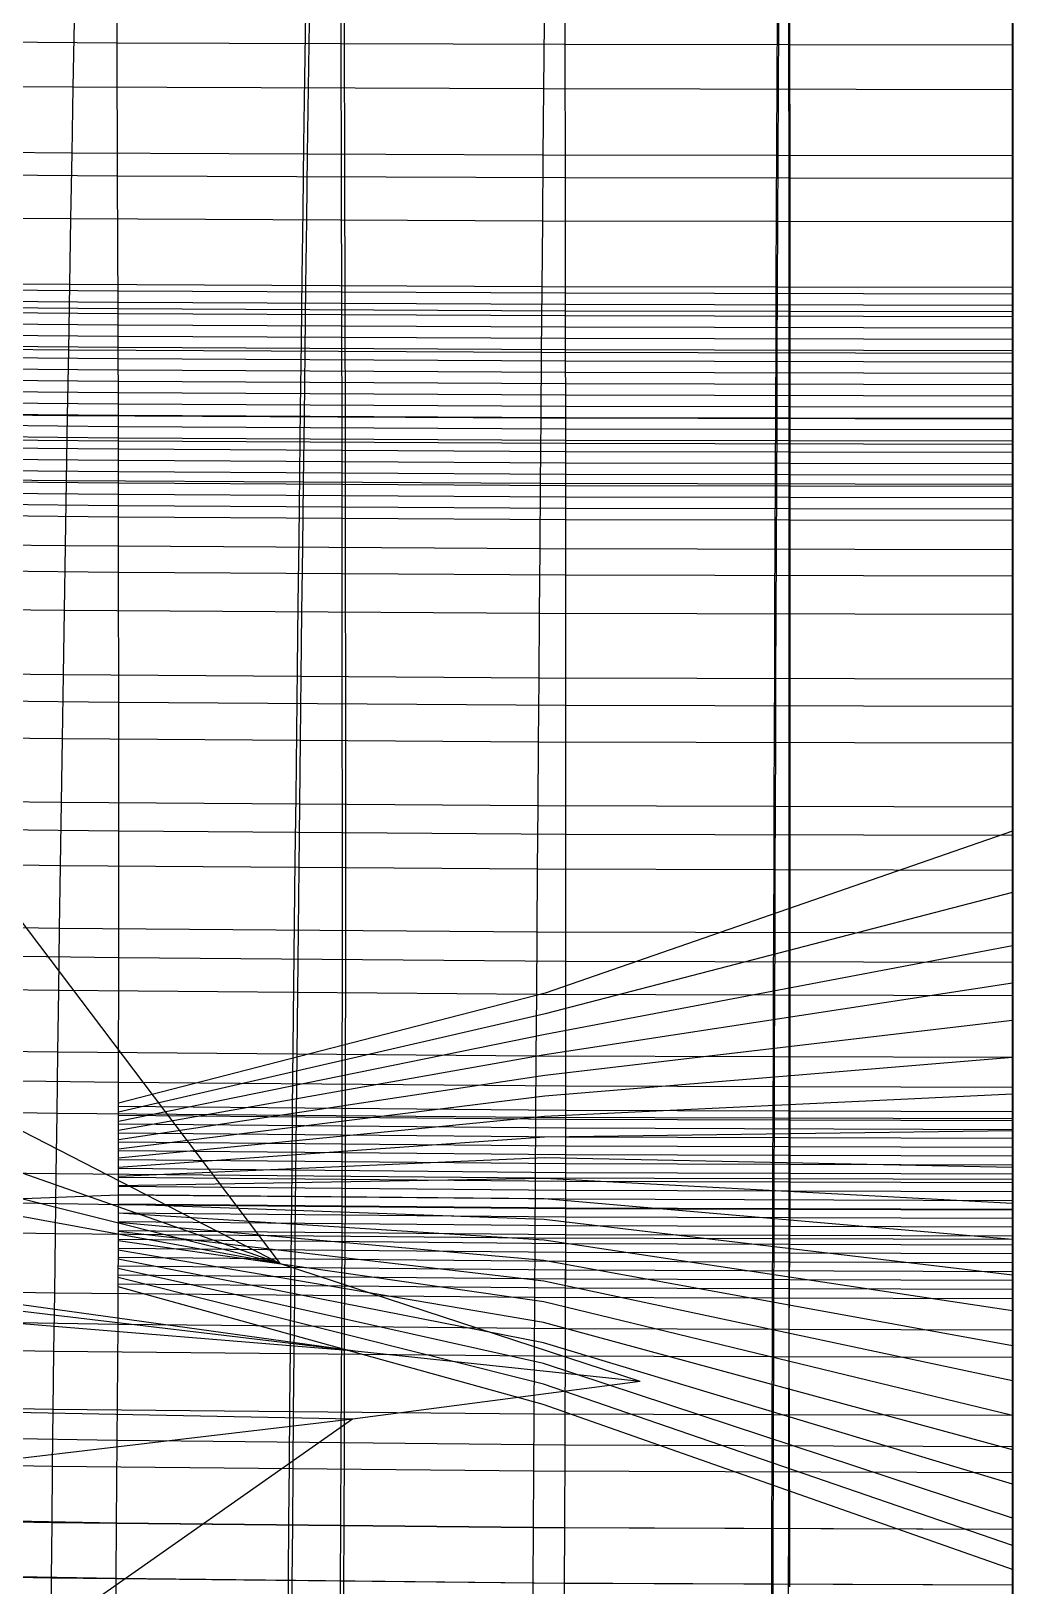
# Model space of a CAD drawing. Extents: x -530 to 530, y -2 to 255.
# Drawn here: x -55.3 to 0, y 72.7 to 160.3 of the extents above; entities that cross this region are included whole.
import ezdxf

# ---------------------------------------------------------------- set-up
doc = ezdxf.new("R2010")
doc.units = 0
doc.header["$MEASUREMENT"] = 0
doc.layers.add('default', color=7, linetype='Continuous')

msp = doc.modelspace()

# ---------------------------------------------------------------- linework, layer by layer
at = {"layer": 'default', "color": 4, "linetype": 'Continuous'}
for p, q in [((-37.654, 160.055, 19.755), (-37.676, 167.573, 18.78)), ((-12.56, 159.995, 19.847), (-12.567, 167.523, 18.871)), ((0, 159.541, 16.427), (0, 167.052, 15.452)), ((0, 159.541, 16.427), (0, 167.052, 15.452)), ((-39.863, 161.393, -18.893), (-39.912, 157.669, -19.456)), ((-13.282, 161.327, -18.888), (-13.298, 157.598, -19.453)), ((0, 160.757, -15.253), (0, 157.034, -15.814)), ((0, 160.757, -15.253), (0, 157.034, -15.814)), ((-37.635, 152.529, 20.686), (-37.654, 160.055, 19.755)), ((-12.554, 152.458, 20.78), (-12.56, 159.995, 19.847)), ((0, 152.023, 17.359), (0, 159.541, 16.427)), ((0, 152.023, 17.359), (0, 159.541, 16.427)), ((-39.912, 157.669, -19.456), (-39.961, 153.944, -20.008)), ((-13.298, 157.598, -19.453), (-13.314, 153.867, -20.007)), ((0, 157.034, -15.814), (0, 153.312, -16.366)), ((0, 157.034, -15.814), (0, 153.312, -16.366)), ((-39.961, 153.944, -20.008), (-40.009, 150.223, -20.551)), ((-13.314, 153.867, -20.007), (-13.33, 150.14, -20.551)), ((0, 153.312, -16.366), (0, 149.592, -16.907)), ((0, 153.312, -16.366), (0, 149.592, -16.907)), ((-37.62, 145.014, 21.569), (-37.635, 152.529, 20.686)), ((-12.55, 144.932, 21.665), (-12.554, 152.458, 20.78)), ((0, 144.517, 18.243), (0, 152.023, 17.359)), ((0, 144.517, 18.243), (0, 152.023, 17.359)), ((-40.009, 150.223, -20.551), (-40.057, 146.507, -21.083)), ((-13.33, 150.14, -20.551), (-13.346, 146.42, -21.085)), ((0, 149.592, -16.907), (0, 145.88, -17.438)), ((0, 149.592, -16.907), (0, 145.88, -17.438)), ((-40.057, 146.507, -21.083), (-40.103, 142.797, -21.602)), ((-13.346, 146.42, -21.085), (-13.361, 142.704, -21.606)), ((-50.422, 145.682, 17.937), (-75.513, 145.882, 20.27)), ((-0.01, 145.52, 18.124), (-25.203, 145.564, 18.083)), ((0, 145.88, -17.438), (0, 142.173, -17.956)), ((0, 145.88, -17.438), (0, 142.173, -17.956)), ((-50.42, 145.045, 18.006), (-75.511, 145.248, 20.339)), ((-50.419, 144.409, 18.075), (-75.509, 144.614, 20.408)), ((-37.607, 137.529, 22.393), (-37.62, 145.014, 21.569)), ((-0.01, 144.882, 18.194), (-25.202, 144.926, 18.152)), ((-12.545, 137.436, 22.492), (-12.55, 144.932, 21.665)), ((-50.417, 143.773, 18.144), (-75.506, 143.98, 20.476)), ((-0.01, 144.244, 18.263), (-25.201, 144.288, 18.221)), ((0, 137.044, 19.067), (0, 144.517, 18.243)), ((0, 137.044, 19.067), (0, 144.517, 18.243)), ((-50.416, 143.136, 18.213), (-75.504, 143.345, 20.545)), ((-40.103, 142.797, -21.602), (-40.149, 139.095, -22.112)), ((-0.01, 143.606, 18.332), (-25.2, 143.65, 18.29)), ((-0.01, 142.967, 18.401), (-25.2, 143.012, 18.359)), ((-50.415, 142.5, 18.282), (-75.502, 142.711, 20.613)), ((-50.413, 141.863, 18.351), (-75.5, 142.077, 20.682)), ((-0.01, 142.329, 18.47), (-25.199, 142.375, 18.428)), ((-13.361, 142.704, -21.606), (-13.376, 138.997, -22.117)), ((0, 142.173, -17.956), (0, 138.474, -18.464)), ((0, 142.173, -17.956), (0, 138.474, -18.464)), ((-50.412, 141.227, 18.42), (-75.498, 141.443, 20.75)), ((-0.01, 141.691, 18.54), (-25.198, 141.737, 18.497)), ((-0.01, 141.053, 18.609), (-25.198, 141.099, 18.566)), ((-50.41, 140.59, 18.489), (-75.496, 140.809, 20.819)), ((-50.409, 139.954, 18.557), (-75.494, 140.174, 20.887)), ((-0.01, 140.414, 18.678), (-25.197, 140.461, 18.636)), ((-50.407, 139.317, 18.626), (-75.492, 139.54, 20.956)), ((-0.01, 139.776, 18.747), (-25.196, 139.823, 18.705)), ((-50.406, 138.681, 18.695), (-75.489, 138.906, 21.024)), ((-40.149, 139.095, -22.112), (-40.195, 135.407, -22.608)), ((-0.01, 139.138, 18.816), (-25.195, 139.186, 18.774)), ((-0.01, 138.5, 18.886), (-25.195, 138.548, 18.843)), ((-13.376, 138.997, -22.117), (-13.391, 135.304, -22.615)), ((0, 138.474, -18.464), (0, 134.79, -18.96)), ((0, 138.474, -18.464), (0, 134.79, -18.96)), ((-50.405, 138.045, 18.764), (-75.487, 138.272, 21.093)), ((-50.403, 137.408, 18.833), (-75.485, 137.637, 21.161)), ((-37.597, 130.096, 23.157), (-37.607, 137.529, 22.393)), ((-0.01, 137.861, 18.955), (-25.194, 137.91, 18.912)), ((-50.402, 136.772, 18.902), (-75.483, 137.003, 21.23)), ((-0.01, 137.223, 19.024), (-25.193, 137.272, 18.981)), ((-12.543, 129.993, 23.257), (-12.545, 137.436, 22.492)), ((0, 129.625, 19.831), (0, 137.044, 19.067)), ((0, 129.625, 19.831), (0, 137.044, 19.067)), ((-50.4, 136.135, 18.971), (-75.481, 136.369, 21.299)), ((-0.01, 136.585, 19.093), (-25.193, 136.634, 19.05)), ((-0.01, 135.947, 19.162), (-25.192, 135.996, 19.12)), ((-50.399, 135.499, 19.04), (-75.479, 135.735, 21.367)), ((-50.397, 134.862, 19.109), (-75.477, 135.1, 21.436)), ((-40.195, 135.407, -22.608), (-40.239, 131.732, -23.092)), ((-0.01, 135.308, 19.232), (-25.191, 135.359, 19.189)), ((-13.391, 135.304, -22.615), (-13.406, 131.623, -23.101)), ((-50.396, 134.226, 19.178), (-75.475, 134.466, 21.504)), ((-0.01, 134.67, 19.301), (-25.19, 134.721, 19.258)), ((-0.01, 134.032, 19.37), (-25.19, 134.083, 19.327)), ((0, 134.79, -18.96), (0, 131.119, -19.442)), ((0, 134.79, -18.96), (0, 131.119, -19.442)), ((-50.395, 133.589, 19.247), (-75.473, 133.832, 21.573)), ((-50.393, 132.953, 19.315), (-75.47, 133.198, 21.641)), ((-0.01, 133.394, 19.439), (-25.189, 133.445, 19.396)), ((-0.01, 132.755, 19.508), (-25.188, 132.807, 19.465)), ((-40.239, 131.732, -23.092), (-40.283, 128.072, -23.563)), ((-13.406, 131.623, -23.101), (-13.42, 127.957, -23.573)), ((0, 131.119, -19.442), (0, 127.463, -19.912)), ((0, 131.119, -19.442), (0, 127.463, -19.912)), ((-37.592, 122.73, 23.855), (-37.597, 130.096, 23.157)), ((-12.542, 122.617, 23.956), (-12.543, 129.993, 23.257)), ((0, 122.275, 20.527), (0, 129.625, 19.831)), ((0, 122.275, 20.527), (0, 129.625, 19.831)), ((-40.283, 128.072, -23.563), (-40.325, 124.431, -24.019)), ((-13.42, 127.957, -23.573), (-13.434, 124.312, -24.031)), ((0, 127.463, -19.912), (0, 123.828, -20.366)), ((0, 127.463, -19.912), (0, 123.828, -20.366)), ((-40.325, 124.431, -24.019), (-40.368, 120.812, -24.461)), ((-13.434, 124.312, -24.031), (-13.448, 120.687, -24.475)), ((0, 123.828, -20.366), (0, 120.213, -20.808)), ((0, 123.828, -20.366), (0, 120.213, -20.808)), ((-37.59, 115.447, 24.479), (-37.592, 122.73, 23.855)), ((-12.541, 115.324, 24.581), (-12.542, 122.617, 23.956)), ((0, 115.012, 21.15), (0, 122.275, 20.527)), ((0, 115.012, 21.15), (0, 122.275, 20.527)), ((-40.368, 120.812, -24.461), (-40.409, 117.21, -24.889)), ((-13.448, 120.687, -24.475), (-13.462, 117.08, -24.904)), ((0, 120.213, -20.808), (0, 116.618, -21.234)), ((0, 120.213, -20.808), (0, 116.618, -21.234)), ((-40.409, 117.21, -24.889), (-40.449, 113.633, -25.299)), ((-13.462, 117.08, -24.904), (-13.475, 113.498, -25.316)), ((0, 116.618, -21.234), (0, 113.049, -21.643)), ((0, 116.618, -21.234), (0, 113.049, -21.643)), ((-37.592, 108.266, 25.025), (-37.59, 115.447, 24.479)), ((-0.01, 115.258, -21.39), (-26.347, 106.13, -9.144)), ((-12.543, 108.132, 25.128), (-12.541, 115.324, 24.581)), ((0, 107.854, 21.694), (0, 115.012, 21.15)), ((0, 107.854, 21.694), (0, 115.012, 21.15)), ((-40.449, 113.633, -25.299), (-40.487, 110.084, -25.694)), ((-13.475, 113.498, -25.316), (-13.487, 109.943, -25.712)), ((0, 113.049, -21.643), (0, 109.505, -22.036)), ((0, 113.049, -21.643), (0, 109.505, -22.036)), ((-0.01, 111.806, -21.778), (-26.352, 104.971, -9.202)), ((-40.487, 110.084, -25.694), (-40.526, 106.563, -26.073)), ((-13.487, 109.943, -25.712), (-13.5, 106.418, -26.092)), ((0, 109.505, -22.036), (0, 105.992, -22.414)), ((0, 109.505, -22.036), (0, 105.992, -22.414)), ((-0.01, 108.803, -22.112), (-26.358, 103.812, -9.26)), ((-37.598, 101.199, 25.486), (-37.592, 108.266, 25.025)), ((-12.545, 101.056, 25.59), (-12.543, 108.132, 25.128)), ((0, 100.812, 22.154), (0, 107.854, 21.694)), ((0, 100.812, 22.154), (0, 107.854, 21.694)), ((-40.526, 106.563, -26.073), (-40.562, 103.069, -26.434)), ((-0.01, 106.695, -22.338), (-26.364, 102.653, -9.319)), ((-13.5, 106.418, -26.092), (-13.512, 102.919, -26.455)), ((0, 105.992, -22.414), (0, 102.508, -22.774)), ((0, 105.992, -22.414), (0, 102.508, -22.774)), ((-0.01, 104.599, -22.558), (-26.369, 101.494, -9.377)), ((-40.562, 103.069, -26.434), (-40.598, 99.606, -26.778)), ((-0.01, 102.508, -22.774), (-26.375, 100.335, -9.436)), ((-13.512, 102.919, -26.455), (-13.524, 99.451, -26.8)), ((0, 102.508, -22.774), (0, 99.053, -23.116)), ((0, 102.508, -22.774), (0, 99.053, -23.116)), ((-37.61, 94.262, 25.861), (-37.598, 101.199, 25.486)), ((-12.55, 94.108, 25.965), (-12.545, 101.056, 25.59)), ((0, 93.904, 22.526), (0, 100.812, 22.154)), ((0, 93.904, 22.526), (0, 100.812, 22.154)), ((-0.01, 100.435, -22.979), (-26.38, 99.177, -9.494)), ((-40.598, 99.606, -26.778), (-40.632, 96.177, -27.104)), ((-13.524, 99.451, -26.8), (-13.535, 96.017, -27.127)), ((0, 99.053, -23.116), (0, 95.635, -23.44)), ((0, 99.053, -23.116), (0, 95.635, -23.44)), ((-0.01, 98.37, -23.181), (-26.386, 98.018, -9.552)), ((-0.01, 96.319, -23.375), (-26.392, 96.859, -9.611)), ((-40.632, 96.177, -27.104), (-40.665, 92.781, -27.409)), ((-0.01, 94.282, -23.562), (-26.397, 95.7, -9.669)), ((-13.535, 96.017, -27.127), (-13.546, 92.617, -27.433)), ((0, 95.635, -23.44), (0, 92.252, -23.744)), ((0, 95.635, -23.44), (0, 92.252, -23.744)), ((-37.662, 87.415, 26.145), (-37.61, 94.262, 25.861)), ((-0.01, 92.252, -23.744), (-26.403, 94.541, -9.728)), ((-12.593, 87.252, 26.248), (-12.55, 94.108, 25.965)), ((0, 87.146, 22.805), (0, 93.904, 22.526)), ((0, 87.146, 22.805), (0, 93.904, 22.526)), ((-0.01, 90.244, -23.914), (-26.409, 93.382, -9.786)), ((-40.665, 92.781, -27.409), (-40.697, 89.423, -27.694)), ((-0.01, 88.244, -24.08), (-26.414, 92.224, -9.844)), ((-13.546, 92.617, -27.433), (-13.556, 89.253, -27.719)), ((0, 92.252, -23.744), (0, 88.905, -24.027)), ((0, 92.252, -23.744), (0, 88.905, -24.027)), ((-0.01, 86.26, -24.24), (-26.42, 91.065, -9.903)), ((-40.697, 89.423, -27.694), (-40.728, 86.104, -27.961)), ((-0.01, 84.292, -24.39), (-26.426, 89.906, -9.961)), ((-0.01, 82.331, -24.535), (-26.431, 88.747, -10.02)), ((-13.556, 89.253, -27.719), (-13.567, 85.929, -27.987)), ((0, 88.905, -24.027), (0, 85.599, -24.293)), ((0, 88.905, -24.027), (0, 85.599, -24.293)), ((-37.667, 80.742, 26.114), (-37.662, 87.415, 26.145)), ((-0.01, 80.397, -24.667), (-26.437, 87.588, -10.078)), ((-12.576, 80.57, 26.217), (-12.593, 87.252, 26.248)), ((0, 80.582, 22.773), (0, 87.146, 22.805)), ((0, 80.582, 22.773), (0, 87.146, 22.805)), ((-40.728, 86.104, -27.961), (-40.757, 82.819, -28.205)), ((-0.01, 78.47, -24.795), (-26.443, 86.429, -10.136)), ((-13.567, 85.929, -27.987), (-13.577, 82.64, -28.232)), ((-0.01, 76.56, -24.914), (-26.448, 85.271, -10.195)), ((0, 85.599, -24.293), (0, 82.331, -24.535)), ((0, 85.599, -24.293), (0, 82.331, -24.535)), ((-0.01, 75.019, -25.004), (-26.454, 84.112, -10.253)), ((-40.757, 82.819, -28.205), (-40.784, 79.579, -28.426)), ((-0.01, 73.663, -25.079), (-26.459, 82.953, -10.312)), ((-13.577, 82.64, -28.232), (-13.585, 79.396, -28.454)), ((0, 82.331, -24.535), (0, 79.107, -24.755)), ((0, 82.331, -24.535), (0, 79.107, -24.755)), ((-37.674, 76.028, 25.964), (-37.667, 80.742, 26.114)), ((-12.563, 75.849, 26.067), (-12.576, 80.57, 26.217)), ((0, 75.921, 22.623), (0, 80.582, 22.773)), ((0, 75.921, 22.623), (0, 80.582, 22.773)), ((-40.784, 79.579, -28.426), (-40.811, 76.378, -28.627)), ((-13.585, 79.396, -28.454), (-13.595, 76.19, -28.656)), ((0, 79.107, -24.755), (0, 75.923, -24.954)), ((0, 79.107, -24.755), (0, 75.923, -24.954)), ((-40.811, 76.378, -28.627), (-40.836, 73.219, -28.802)), ((-37.697, 72.877, 25.835), (-37.674, 76.028, 25.964)), ((-13.595, 76.19, -28.656), (-13.603, 73.027, -28.832)), ((-12.571, 72.694, 25.938), (-12.563, 75.849, 26.067)), ((0, 75.923, -24.954), (0, 72.788, -25.128)), ((0, 75.923, -24.954), (0, 72.788, -25.128)), ((0, 72.786, 22.509), (0, 75.921, 22.623)), ((0, 72.786, 22.509), (0, 75.921, 22.623)), ((-40.836, 73.219, -28.802), (-40.86, 70.1, -28.949)), ((-37.723, 69.768, 25.643), (-37.697, 72.877, 25.835)), ((-13.603, 73.027, -28.832), (-13.612, 69.903, -28.98)), ((0, 72.788, -25.128), (0, 69.699, -25.273)), ((0, 72.788, -25.128), (0, 69.699, -25.273)), ((0, 69.697, 22.373), (0, 72.786, 22.509)), ((0, 69.697, 22.373), (0, 72.786, 22.509))]:
    msp.add_line(p, q, dxfattribs=at)
at = {"layer": 'default', "color": 3, "linetype": 'Continuous'}
for p, q in [((-50.467, 159.663, 16.248), (-50.496, 167.153, 15.277)), ((-25.225, 159.575, 16.387), (-25.239, 167.081, 15.413)), ((-0.01, 159.541, 16.427), (-0.01, 167.052, 15.452)), ((-50.467, 159.663, 16.248), (-75.579, 159.815, 18.59)), ((-50.441, 152.166, 17.175), (-50.467, 159.663, 16.248)), ((-25.225, 159.575, 16.387), (-50.467, 159.663, 16.248)), ((-25.212, 152.062, 17.318), (-25.225, 159.575, 16.387)), ((-0.01, 159.541, 16.427), (-25.225, 159.575, 16.387)), ((-0.01, 152.023, 17.359), (-0.01, 159.541, 16.427)), ((-0.01, 159.541, 16.427), (0.01, 159.541, 16.427)), ((0.01, 159.541, 16.427), (-0.01, 159.541, 16.427)), ((-50.441, 152.166, 17.175), (-75.541, 152.344, 19.513)), ((-50.419, 144.681, 18.055), (-50.441, 152.166, 17.175)), ((-25.212, 152.062, 17.318), (-50.441, 152.166, 17.175)), ((-25.201, 144.561, 18.201), (-25.212, 152.062, 17.318)), ((-0.01, 152.023, 17.359), (-25.212, 152.062, 17.318)), ((-0.01, 144.517, 18.243), (-0.01, 152.023, 17.359)), ((-0.01, 152.023, 17.359), (0.01, 152.023, 17.359)), ((0.01, 152.023, 17.359), (-0.01, 152.023, 17.359)), ((-50.419, 144.681, 18.055), (-75.508, 144.885, 20.387)), ((-50.401, 137.23, 18.876), (-50.419, 144.681, 18.055)), ((-25.201, 144.561, 18.201), (-50.419, 144.681, 18.055)), ((-25.192, 137.093, 19.024), (-25.201, 144.561, 18.201)), ((-0.01, 144.517, 18.243), (-25.201, 144.561, 18.201)), ((-0.01, 137.044, 19.067), (-0.01, 144.517, 18.243)), ((-0.01, 144.517, 18.243), (0.01, 144.517, 18.243)), ((0.01, 144.517, 18.243), (-0.01, 144.517, 18.243)), ((-50.401, 137.23, 18.876), (-75.482, 137.46, 21.204)), ((-50.388, 129.832, 19.636), (-50.401, 137.23, 18.876)), ((-25.192, 137.093, 19.024), (-50.401, 137.23, 18.876)), ((-25.186, 129.68, 19.787), (-25.192, 137.093, 19.024)), ((-0.01, 137.044, 19.067), (-25.192, 137.093, 19.024)), ((-0.01, 129.625, 19.831), (-0.01, 137.044, 19.067)), ((-0.01, 137.044, 19.067), (0.01, 137.044, 19.067)), ((0.01, 137.044, 19.067), (-0.01, 137.044, 19.067)), ((-50.388, 129.832, 19.636), (-75.462, 130.087, 21.96)), ((-50.379, 122.503, 20.33), (-50.388, 129.832, 19.636)), ((-25.186, 129.68, 19.787), (-50.388, 129.832, 19.636)), ((-25.181, 122.335, 20.483), (-25.186, 129.68, 19.787)), ((-0.01, 129.625, 19.831), (-25.186, 129.68, 19.787)), ((-0.01, 122.275, 20.527), (-0.01, 129.625, 19.831)), ((-0.01, 129.625, 19.831), (0.01, 129.625, 19.831)), ((0.01, 129.625, 19.831), (-0.01, 129.625, 19.831)), ((-50.379, 122.503, 20.33), (-75.449, 122.784, 22.651)), ((-50.375, 115.26, 20.951), (-50.379, 122.503, 20.33)), ((-25.181, 122.335, 20.483), (-50.379, 122.503, 20.33)), ((-25.179, 115.076, 21.105), (-25.181, 122.335, 20.483)), ((-0.01, 122.275, 20.527), (-25.181, 122.335, 20.483)), ((-0.01, 115.012, 21.15), (-0.01, 122.275, 20.527)), ((-0.01, 122.275, 20.527), (0.01, 122.275, 20.527)), ((0.01, 122.275, 20.527), (-0.01, 122.275, 20.527)), ((-50.375, 115.26, 20.951), (-75.443, 115.566, 23.269)), ((-50.377, 108.122, 21.493), (-50.375, 115.26, 20.951)), ((-25.179, 115.076, 21.105), (-50.375, 115.26, 20.951)), ((-25.18, 107.923, 21.649), (-25.179, 115.076, 21.105)), ((-0.01, 115.012, 21.15), (-25.179, 115.076, 21.105)), ((-0.01, 107.854, 21.694), (-0.01, 115.012, 21.15)), ((-0.01, 115.012, 21.15), (0.01, 115.012, 21.15)), ((0.01, 115.012, 21.15), (-0.01, 115.012, 21.15)), ((-50.377, 108.122, 21.493), (-75.446, 108.453, 23.808)), ((-50.385, 101.1, 21.951), (-50.377, 108.122, 21.493)), ((-25.18, 107.923, 21.649), (-50.377, 108.122, 21.493)), ((-25.183, 100.886, 22.108), (-25.18, 107.923, 21.649)), ((-0.01, 107.854, 21.694), (-25.18, 107.923, 21.649)), ((-0.01, 100.812, 22.154), (-0.01, 107.854, 21.694)), ((-0.01, 107.854, 21.694), (0.01, 107.854, 21.694)), ((0.01, 107.854, 21.694), (-0.01, 107.854, 21.694)), ((-50.385, 101.1, 21.951), (-75.456, 101.456, 24.264)), ((-50.398, 94.212, 22.323), (-50.385, 101.1, 21.951)), ((-25.183, 100.886, 22.108), (-50.385, 101.1, 21.951)), ((-25.19, 93.983, 22.48), (-25.183, 100.886, 22.108)), ((-0.01, 100.812, 22.154), (-25.183, 100.886, 22.108)), ((-0.01, 93.904, 22.526), (-0.01, 100.812, 22.154)), ((-0.01, 100.812, 22.154), (0.01, 100.812, 22.154)), ((0.01, 100.812, 22.154), (-0.01, 100.812, 22.154)), ((-50.398, 94.212, 22.323), (-75.476, 94.592, 24.634)), ((-50.418, 87.473, 22.601), (-50.398, 94.212, 22.323)), ((-25.19, 93.983, 22.48), (-50.398, 94.212, 22.323)), ((-25.199, 87.23, 22.759), (-25.19, 93.983, 22.48)), ((-0.01, 93.904, 22.526), (-25.19, 93.983, 22.48)), ((-0.01, 87.146, 22.805), (-0.01, 93.904, 22.526)), ((-0.01, 93.904, 22.526), (0.01, 93.904, 22.526)), ((0.01, 93.904, 22.526), (-0.01, 93.904, 22.526)), ((-50.418, 87.473, 22.601), (-75.504, 87.877, 24.912)), ((-50.46, 80.928, 22.57), (-50.418, 87.473, 22.601)), ((-25.199, 87.23, 22.759), (-50.418, 87.473, 22.601)), ((-25.22, 80.67, 22.727), (-25.199, 87.23, 22.759)), ((-0.01, 87.146, 22.805), (-25.199, 87.23, 22.759)), ((-0.01, 80.582, 22.773), (-0.01, 87.146, 22.805)), ((-0.01, 87.146, 22.805), (0.01, 87.146, 22.805)), ((0.01, 87.146, 22.805), (-0.01, 87.146, 22.805)), ((-50.46, 80.928, 22.57), (-75.566, 81.354, 24.882)), ((-50.5, 76.28, 22.422), (-50.46, 80.928, 22.57)), ((-25.22, 80.67, 22.727), (-50.46, 80.928, 22.57)), ((-25.24, 76.012, 22.578), (-25.22, 80.67, 22.727)), ((-0.01, 80.582, 22.773), (-25.22, 80.67, 22.727)), ((-0.01, 75.921, 22.623), (-0.01, 80.582, 22.773)), ((-0.01, 80.582, 22.773), (0.01, 80.582, 22.773)), ((0.01, 80.582, 22.773), (-0.01, 80.582, 22.773)), ((-50.5, 76.28, 22.422), (-75.624, 76.723, 24.736)), ((-50.528, 73.154, 22.309), (-50.5, 76.28, 22.422)), ((-25.24, 76.012, 22.578), (-50.5, 76.28, 22.422)), ((-25.253, 72.879, 22.463), (-25.24, 76.012, 22.578)), ((-0.01, 75.921, 22.623), (-25.24, 76.012, 22.578)), ((-0.01, 72.786, 22.509), (-0.01, 75.921, 22.623)), ((-0.01, 75.921, 22.623), (0.01, 75.921, 22.623)), ((0.01, 75.921, 22.623), (-0.01, 75.921, 22.623)), ((-50.528, 73.154, 22.309), (-75.665, 73.608, 24.624)), ((-50.557, 70.073, 22.175), (-50.528, 73.154, 22.309)), ((-25.253, 72.879, 22.463), (-50.528, 73.154, 22.309)), ((-25.267, 69.792, 22.328), (-25.253, 72.879, 22.463)), ((-0.01, 72.786, 22.509), (-25.253, 72.879, 22.463)), ((-0.01, 69.697, 22.373), (-0.01, 72.786, 22.509)), ((-0.01, 72.786, 22.509), (0.01, 72.786, 22.509)), ((0.01, 72.786, 22.509), (-0.01, 72.786, 22.509))]:
    msp.add_line(p, q, dxfattribs=at)
at = {"layer": 'default', "color": 7, "linetype": 'Continuous'}
for p, q in [((-37.846, 159.619, 16.317), (-37.868, 167.117, 15.345)), ((-12.618, 159.558, 16.407), (-12.625, 167.067, 15.433)), ((0, 159.541, 16.427), (0, 167.052, 15.452)), ((0, 159.541, 16.427), (0, 167.052, 15.452)), ((-39.654, 160.838, -15.249), (-39.703, 157.123, -15.808)), ((-13.212, 160.774, -15.251), (-13.229, 157.053, -15.812)), ((0, 160.757, -15.253), (0, 157.034, -15.814)), ((0, 160.757, -15.253), (0, 157.034, -15.814)), ((-37.827, 152.114, 17.247), (-37.846, 159.619, 16.317)), ((-12.611, 152.042, 17.339), (-12.618, 159.558, 16.407)), ((0, 152.023, 17.359), (0, 159.541, 16.427)), ((0, 152.023, 17.359), (0, 159.541, 16.427)), ((-39.703, 157.123, -15.808), (-39.752, 153.407, -16.357)), ((-13.229, 157.053, -15.812), (-13.244, 153.332, -16.363)), ((0, 157.034, -15.814), (0, 153.312, -16.366)), ((0, 157.034, -15.814), (0, 153.312, -16.366)), ((-39.752, 153.407, -16.357), (-39.799, 149.694, -16.896)), ((-13.244, 153.332, -16.363), (-13.26, 149.614, -16.904)), ((0, 153.312, -16.366), (0, 149.592, -16.907)), ((0, 153.312, -16.366), (0, 149.592, -16.907)), ((-37.81, 144.621, 18.128), (-37.827, 152.114, 17.247)), ((-12.606, 144.539, 18.222), (-12.611, 152.042, 17.339)), ((0, 144.517, 18.243), (0, 152.023, 17.359)), ((0, 144.517, 18.243), (0, 152.023, 17.359)), ((-39.799, 149.694, -16.896), (-39.847, 145.989, -17.425)), ((-13.26, 149.614, -16.904), (-13.276, 145.903, -17.434)), ((0, 149.592, -16.907), (0, 145.88, -17.438)), ((0, 149.592, -16.907), (0, 145.88, -17.438)), ((-39.847, 145.989, -17.425), (-39.893, 142.288, -17.941)), ((-13.276, 145.903, -17.434), (-13.291, 142.197, -17.952)), ((0, 145.88, -17.438), (0, 142.173, -17.956)), ((0, 145.88, -17.438), (0, 142.173, -17.956)), ((-37.797, 137.162, 18.95), (-37.81, 144.621, 18.128)), ((-12.601, 137.069, 19.046), (-12.606, 144.539, 18.222)), ((0, 137.044, 19.067), (0, 144.517, 18.243)), ((0, 137.044, 19.067), (0, 144.517, 18.243)), ((-39.893, 142.288, -17.941), (-39.939, 138.596, -18.446)), ((-13.291, 142.197, -17.952), (-13.306, 138.499, -18.46)), ((0, 142.173, -17.956), (0, 138.474, -18.464)), ((0, 142.173, -17.956), (0, 138.474, -18.464)), ((-39.939, 138.596, -18.446), (-39.984, 134.918, -18.939)), ((-13.306, 138.499, -18.46), (-13.321, 134.817, -18.954)), ((0, 138.474, -18.464), (0, 134.79, -18.96)), ((0, 138.474, -18.464), (0, 134.79, -18.96)), ((-37.787, 129.756, 19.712), (-37.797, 137.162, 18.95)), ((-12.598, 129.653, 19.809), (-12.601, 137.069, 19.046)), ((0, 129.625, 19.831), (0, 137.044, 19.067)), ((0, 129.625, 19.831), (0, 137.044, 19.067)), ((-39.984, 134.918, -18.939), (-40.028, 131.254, -19.42)), ((-13.321, 134.817, -18.954), (-13.335, 131.147, -19.436)), ((0, 134.79, -18.96), (0, 131.119, -19.442)), ((0, 134.79, -18.96), (0, 131.119, -19.442)), ((-40.028, 131.254, -19.42), (-40.072, 127.604, -19.888)), ((-13.335, 131.147, -19.436), (-13.35, 127.492, -19.906)), ((0, 131.119, -19.442), (0, 127.463, -19.912)), ((0, 131.119, -19.442), (0, 127.463, -19.912)), ((-37.78, 122.419, 20.407), (-37.787, 129.756, 19.712)), ((-12.596, 122.305, 20.505), (-12.598, 129.653, 19.809)), ((0, 122.275, 20.527), (0, 129.625, 19.831)), ((0, 122.275, 20.527), (0, 129.625, 19.831)), ((-40.072, 127.604, -19.888), (-40.114, 123.976, -20.34)), ((-13.35, 127.492, -19.906), (-13.364, 123.858, -20.36)), ((0, 127.463, -19.912), (0, 123.828, -20.366)), ((0, 127.463, -19.912), (0, 123.828, -20.366)), ((-40.114, 123.976, -20.34), (-40.156, 120.367, -20.78)), ((-13.364, 123.858, -20.36), (-13.377, 120.244, -20.801)), ((0, 123.828, -20.366), (0, 120.213, -20.808)), ((0, 123.828, -20.366), (0, 120.213, -20.808)), ((-37.777, 115.168, 21.028), (-37.78, 122.419, 20.407)), ((-12.595, 115.044, 21.128), (-12.596, 122.305, 20.505)), ((0, 115.012, 21.15), (0, 122.275, 20.527)), ((0, 115.012, 21.15), (0, 122.275, 20.527)), ((-40.156, 120.367, -20.78), (-40.197, 116.779, -21.204)), ((-13.377, 120.244, -20.801), (-13.391, 116.651, -21.227)), ((0, 120.213, -20.808), (0, 116.618, -21.234)), ((0, 120.213, -20.808), (0, 116.618, -21.234)), ((-40.197, 116.779, -21.204), (-40.236, 113.216, -21.611)), ((-13.391, 116.651, -21.227), (-13.404, 113.083, -21.635)), ((0, 116.618, -21.234), (0, 113.049, -21.643)), ((0, 116.618, -21.234), (0, 113.049, -21.643)), ((-37.778, 108.022, 21.571), (-37.777, 115.168, 21.028)), ((-12.595, 107.888, 21.672), (-12.595, 115.044, 21.128)), ((0, 107.854, 21.694), (0, 115.012, 21.15)), ((0, 107.854, 21.694), (0, 115.012, 21.15)), ((-40.236, 113.216, -21.611), (-40.275, 109.679, -22.002)), ((-13.404, 113.083, -21.635), (-13.416, 109.541, -22.028)), ((0, 113.049, -21.643), (0, 109.505, -22.036)), ((0, 113.049, -21.643), (0, 109.505, -22.036)), ((-40.275, 109.679, -22.002), (-40.312, 106.172, -22.378)), ((-13.416, 109.541, -22.028), (-13.429, 106.029, -22.406)), ((0, 109.505, -22.036), (0, 105.992, -22.414)), ((0, 109.505, -22.036), (0, 105.992, -22.414)), ((-37.784, 100.993, 22.029), (-37.778, 108.022, 21.571)), ((-12.597, 100.849, 22.131), (-12.595, 107.888, 21.672)), ((0, 100.812, 22.154), (0, 107.854, 21.694)), ((0, 100.812, 22.154), (0, 107.854, 21.694)), ((-40.312, 106.172, -22.378), (-40.349, 102.694, -22.736)), ((-13.429, 106.029, -22.406), (-13.44, 102.546, -22.765)), ((0, 105.992, -22.414), (0, 102.508, -22.774)), ((0, 105.992, -22.414), (0, 102.508, -22.774)), ((-40.349, 102.694, -22.736), (-40.384, 99.246, -23.077)), ((-13.44, 102.546, -22.765), (-13.452, 99.093, -23.107)), ((0, 102.508, -22.774), (0, 99.053, -23.116)), ((0, 102.508, -22.774), (0, 99.053, -23.116)), ((-37.794, 94.097, 22.402), (-37.784, 100.993, 22.029)), ((-12.6, 93.943, 22.503), (-12.597, 100.849, 22.131)), ((0, 93.904, 22.526), (0, 100.812, 22.154)), ((0, 93.904, 22.526), (0, 100.812, 22.154)), ((-40.384, 99.246, -23.077), (-40.418, 95.834, -23.4)), ((-13.452, 99.093, -23.107), (-13.463, 95.675, -23.431)), ((0, 99.053, -23.116), (0, 95.635, -23.44)), ((0, 99.053, -23.116), (0, 95.635, -23.44)), ((-40.418, 95.834, -23.4), (-40.451, 92.457, -23.702)), ((-13.463, 95.675, -23.431), (-13.474, 92.294, -23.734)), ((0, 95.635, -23.44), (0, 92.252, -23.744)), ((0, 95.635, -23.44), (0, 92.252, -23.744)), ((-37.809, 87.351, 22.68), (-37.794, 94.097, 22.402)), ((-12.605, 87.188, 22.782), (-12.6, 93.943, 22.503)), ((0, 87.146, 22.805), (0, 93.904, 22.526)), ((0, 87.146, 22.805), (0, 93.904, 22.526)), ((-40.451, 92.457, -23.702), (-40.482, 89.116, -23.984)), ((-13.474, 92.294, -23.734), (-13.484, 88.948, -24.018)), ((0, 92.252, -23.744), (0, 88.905, -24.027)), ((0, 92.252, -23.744), (0, 88.905, -24.027)), ((-40.482, 89.116, -23.984), (-40.512, 85.816, -24.248)), ((-13.484, 88.948, -24.018), (-13.494, 85.643, -24.283)), ((0, 88.905, -24.027), (0, 85.599, -24.293)), ((0, 88.905, -24.027), (0, 85.599, -24.293)), ((-37.84, 80.799, 22.648), (-37.809, 87.351, 22.68)), ((-12.615, 80.626, 22.75), (-12.605, 87.188, 22.782)), ((0, 80.582, 22.773), (0, 87.146, 22.805)), ((0, 80.582, 22.773), (0, 87.146, 22.805)), ((-40.512, 85.816, -24.248), (-40.541, 82.554, -24.489)), ((-13.494, 85.643, -24.283), (-13.504, 82.376, -24.525)), ((0, 85.599, -24.293), (0, 82.331, -24.535)), ((0, 85.599, -24.293), (0, 82.331, -24.535)), ((-40.541, 82.554, -24.489), (-40.568, 79.335, -24.708)), ((-13.504, 82.376, -24.525), (-13.512, 79.153, -24.745)), ((0, 82.331, -24.535), (0, 79.107, -24.755)), ((0, 82.331, -24.535), (0, 79.107, -24.755)), ((-37.87, 76.146, 22.5), (-37.84, 80.799, 22.648)), ((-12.625, 75.966, 22.601), (-12.615, 80.626, 22.75)), ((0, 75.921, 22.623), (0, 80.582, 22.773)), ((0, 75.921, 22.623), (0, 80.582, 22.773)), ((-40.568, 79.335, -24.708), (-40.594, 76.157, -24.906)), ((-13.512, 79.153, -24.745), (-13.521, 75.971, -24.943)), ((0, 79.107, -24.755), (0, 75.923, -24.954)), ((0, 79.107, -24.755), (0, 75.923, -24.954)), ((-40.594, 76.157, -24.906), (-40.618, 73.028, -25.079)), ((-37.891, 73.016, 22.386), (-37.87, 76.146, 22.5)), ((-13.521, 75.971, -24.943), (-13.529, 72.837, -25.117)), ((-12.632, 72.832, 22.486), (-12.625, 75.966, 22.601)), ((0, 75.923, -24.954), (0, 72.788, -25.128)), ((0, 75.923, -24.954), (0, 72.788, -25.128)), ((0, 72.786, 22.509), (0, 75.921, 22.623)), ((0, 72.786, 22.509), (0, 75.921, 22.623)), ((-40.618, 73.028, -25.079), (-40.64, 69.944, -25.223)), ((-37.912, 69.933, 22.252), (-37.891, 73.016, 22.386)), ((-13.529, 72.837, -25.117), (-13.536, 69.749, -25.262)), ((-12.639, 69.744, 22.351), (-12.632, 72.832, 22.486)), ((0, 72.788, -25.128), (0, 69.699, -25.273)), ((0, 72.788, -25.128), (0, 69.699, -25.273)), ((0, 69.697, 22.373), (0, 72.786, 22.509)), ((0, 69.697, 22.373), (0, 72.786, 22.509))]:
    msp.add_line(p, q, dxfattribs=at)
at = {"layer": 'default', "color": 5, "linetype": 'Continuous'}
for p, q in [((-52.894, 160.884, -15.249), (-52.96, 157.173, -15.807)), ((-26.415, 160.792, -15.248), (-26.447, 157.072, -15.809)), ((-0.01, 160.757, -15.253), (-0.01, 157.034, -15.814)), ((-52.96, 157.173, -15.807), (-79.222, 157.345, -13.242)), ((-52.96, 157.173, -15.807), (-53.025, 153.462, -16.354)), ((-26.447, 157.072, -15.809), (-52.96, 157.173, -15.807)), ((-26.447, 157.072, -15.809), (-26.479, 153.352, -16.36)), ((-0.01, 157.034, -15.814), (-26.447, 157.072, -15.809)), ((-0.01, 157.034, -15.814), (-0.01, 153.312, -16.366)), ((-0.01, 157.034, -15.814), (0.01, 157.034, -15.814)), ((0.01, 157.034, -15.814), (-0.01, 157.034, -15.814)), ((-53.025, 153.462, -16.354), (-79.317, 153.647, -13.785)), ((-53.025, 153.462, -16.354), (-53.089, 149.753, -16.892)), ((-26.479, 153.352, -16.36), (-53.025, 153.462, -16.354)), ((-26.479, 153.352, -16.36), (-26.51, 149.635, -16.9)), ((-0.01, 153.312, -16.366), (-26.479, 153.352, -16.36)), ((-0.01, 153.312, -16.366), (-0.01, 149.592, -16.907)), ((-0.01, 153.312, -16.366), (0.01, 153.312, -16.366)), ((0.01, 153.312, -16.366), (-0.01, 153.312, -16.366)), ((-53.089, 149.753, -16.892), (-79.411, 149.952, -14.318)), ((-53.089, 149.753, -16.892), (-53.152, 146.051, -17.419)), ((-26.51, 149.635, -16.9), (-53.089, 149.753, -16.892)), ((-26.51, 149.635, -16.9), (-26.541, 145.926, -17.43)), ((-0.01, 149.592, -16.907), (-26.51, 149.635, -16.9)), ((-0.01, 149.592, -16.907), (-0.01, 145.88, -17.438)), ((-0.01, 149.592, -16.907), (0.01, 149.592, -16.907)), ((0.01, 149.592, -16.907), (-0.01, 149.592, -16.907)), ((-53.152, 146.051, -17.419), (-79.504, 146.263, -14.841)), ((-53.152, 146.051, -17.419), (-53.215, 142.355, -17.933)), ((-26.541, 145.926, -17.43), (-53.152, 146.051, -17.419)), ((-26.541, 145.926, -17.43), (-26.571, 142.222, -17.948)), ((-0.01, 145.88, -17.438), (-26.541, 145.926, -17.43)), ((-0.01, 145.88, -17.438), (-0.01, 142.173, -17.956)), ((-0.01, 145.88, -17.438), (0.01, 145.88, -17.438)), ((0.01, 145.88, -17.438), (-0.01, 145.88, -17.438)), ((-53.215, 142.355, -17.933), (-79.595, 142.58, -15.351)), ((-53.215, 142.355, -17.933), (-53.276, 138.667, -18.438)), ((-26.571, 142.222, -17.948), (-53.215, 142.355, -17.933)), ((-26.571, 142.222, -17.948), (-26.602, 138.525, -18.455)), ((-0.01, 142.173, -17.956), (-26.571, 142.222, -17.948)), ((-0.01, 142.173, -17.956), (-0.01, 138.474, -18.464)), ((-0.01, 142.173, -17.956), (0.01, 142.173, -17.956)), ((0.01, 142.173, -17.956), (-0.01, 142.173, -17.956)), ((-53.276, 138.667, -18.438), (-79.684, 138.905, -15.852)), ((-53.276, 138.667, -18.438), (-53.337, 134.993, -18.93)), ((-26.602, 138.525, -18.455), (-53.276, 138.667, -18.438)), ((-26.602, 138.525, -18.455), (-26.631, 134.844, -18.949)), ((-0.01, 138.474, -18.464), (-26.602, 138.525, -18.455)), ((-0.01, 138.474, -18.464), (-0.01, 134.79, -18.96)), ((-0.01, 138.474, -18.464), (0.01, 138.474, -18.464)), ((0.01, 138.474, -18.464), (-0.01, 138.474, -18.464)), ((-53.337, 134.993, -18.93), (-79.773, 135.245, -16.339)), ((-53.337, 134.993, -18.93), (-53.396, 131.333, -19.409)), ((-26.631, 134.844, -18.949), (-53.337, 134.993, -18.93)), ((-26.631, 134.844, -18.949), (-26.66, 131.175, -19.431)), ((-0.01, 134.79, -18.96), (-26.631, 134.844, -18.949)), ((-0.01, 134.79, -18.96), (-0.01, 131.119, -19.442)), ((-0.01, 134.79, -18.96), (0.01, 134.79, -18.96)), ((0.01, 134.79, -18.96), (-0.01, 134.79, -18.96)), ((-53.396, 131.333, -19.409), (-79.859, 131.597, -16.814)), ((-53.396, 131.333, -19.409), (-53.455, 127.687, -19.875)), ((-26.66, 131.175, -19.431), (-53.396, 131.333, -19.409)), ((-26.66, 131.175, -19.431), (-26.689, 127.522, -19.9)), ((-0.01, 131.119, -19.442), (-26.66, 131.175, -19.431)), ((-0.01, 131.119, -19.442), (-0.01, 127.463, -19.912)), ((-0.01, 131.119, -19.442), (0.01, 131.119, -19.442)), ((0.01, 131.119, -19.442), (-0.01, 131.119, -19.442)), ((-53.455, 127.687, -19.875), (-79.945, 127.965, -17.277)), ((-53.455, 127.687, -19.875), (-53.512, 124.062, -20.326)), ((-26.689, 127.522, -19.9), (-53.455, 127.687, -19.875)), ((-26.689, 127.522, -19.9), (-26.717, 123.889, -20.353)), ((-0.01, 127.463, -19.912), (-26.689, 127.522, -19.9)), ((-0.01, 127.463, -19.912), (-0.01, 123.828, -20.366)), ((-0.01, 127.463, -19.912), (0.01, 127.463, -19.912)), ((0.01, 127.463, -19.912), (-0.01, 127.463, -19.912)), ((-53.512, 124.062, -20.326), (-80.028, 124.353, -17.724)), ((-53.512, 124.062, -20.326), (-53.568, 120.458, -20.765)), ((-26.717, 123.889, -20.353), (-53.512, 124.062, -20.326)), ((-26.717, 123.889, -20.353), (-26.744, 120.276, -20.794)), ((-0.01, 123.828, -20.366), (-26.717, 123.889, -20.353)), ((-0.01, 123.828, -20.366), (-0.01, 120.213, -20.808)), ((-0.01, 123.828, -20.366), (0.01, 123.828, -20.366)), ((0.01, 123.828, -20.366), (-0.01, 123.828, -20.366)), ((-53.568, 120.458, -20.765), (-80.11, 120.761, -18.159)), ((-53.568, 120.458, -20.765), (-53.623, 116.874, -21.188)), ((-26.744, 120.276, -20.794), (-53.568, 120.458, -20.765)), ((-26.744, 120.276, -20.794), (-26.771, 116.684, -21.22)), ((-0.01, 120.213, -20.808), (-26.744, 120.276, -20.794)), ((-0.01, 120.213, -20.808), (-0.01, 116.618, -21.234)), ((-0.01, 120.213, -20.808), (0.01, 120.213, -20.808)), ((0.01, 120.213, -20.808), (-0.01, 120.213, -20.808)), ((-53.623, 116.874, -21.188), (-80.189, 117.19, -18.579)), ((-53.623, 116.874, -21.188), (-53.676, 113.315, -21.594)), ((-26.771, 116.684, -21.22), (-53.623, 116.874, -21.188)), ((-26.771, 116.684, -21.22), (-26.797, 113.118, -21.628)), ((-0.01, 116.618, -21.234), (-26.771, 116.684, -21.22)), ((-0.01, 116.618, -21.234), (-0.01, 113.049, -21.643)), ((-0.01, 116.618, -21.234), (0.01, 116.618, -21.234)), ((0.01, 116.618, -21.234), (-0.01, 116.618, -21.234)), ((-53.676, 113.315, -21.594), (-80.267, 113.644, -18.981)), ((-53.676, 113.315, -21.594), (-53.727, 109.782, -21.984)), ((-26.797, 113.118, -21.628), (-53.676, 113.315, -21.594)), ((-26.797, 113.118, -21.628), (-26.822, 109.576, -22.02)), ((-0.01, 113.049, -21.643), (-26.797, 113.118, -21.628)), ((-0.01, 113.049, -21.643), (-0.01, 109.505, -22.036)), ((-0.01, 113.049, -21.643), (0.01, 113.049, -21.643)), ((0.01, 113.049, -21.643), (-0.01, 113.049, -21.643)), ((-53.727, 109.782, -21.984), (-80.342, 110.123, -19.368)), ((-53.727, 109.782, -21.984), (-53.778, 106.279, -22.359)), ((-26.822, 109.576, -22.02), (-53.727, 109.782, -21.984)), ((-26.822, 109.576, -22.02), (-26.847, 106.066, -22.397)), ((-0.01, 109.505, -22.036), (-26.822, 109.576, -22.02)), ((-0.01, 109.505, -22.036), (-0.01, 105.992, -22.414)), ((-0.01, 109.505, -22.036), (0.01, 109.505, -22.036)), ((0.01, 109.505, -22.036), (-0.01, 109.505, -22.036)), ((-53.778, 106.279, -22.359), (-80.416, 106.633, -19.74)), ((-53.778, 106.279, -22.359), (-53.827, 102.804, -22.716)), ((-26.847, 106.066, -22.397), (-53.778, 106.279, -22.359)), ((-26.847, 106.066, -22.397), (-26.871, 102.584, -22.757)), ((-0.01, 105.992, -22.414), (-26.847, 106.066, -22.397)), ((-0.01, 105.992, -22.414), (-0.01, 102.508, -22.774)), ((-0.01, 105.992, -22.414), (0.01, 105.992, -22.414)), ((0.01, 105.992, -22.414), (-0.01, 105.992, -22.414)), ((-53.827, 102.804, -22.716), (-80.487, 103.17, -20.094)), ((-53.827, 102.804, -22.716), (-53.874, 99.36, -23.056)), ((-26.871, 102.584, -22.757), (-53.827, 102.804, -22.716)), ((-26.871, 102.584, -22.757), (-26.894, 99.132, -23.098)), ((-0.01, 102.508, -22.774), (-26.871, 102.584, -22.757)), ((-0.01, 102.508, -22.774), (-0.01, 99.053, -23.116)), ((-0.01, 102.508, -22.774), (0.01, 102.508, -22.774)), ((0.01, 102.508, -22.774), (-0.01, 102.508, -22.774)), ((-53.874, 99.36, -23.056), (-80.556, 99.738, -20.43)), ((-53.874, 99.36, -23.056), (-53.92, 95.951, -23.377)), ((-26.894, 99.132, -23.098), (-53.874, 99.36, -23.056)), ((-26.894, 99.132, -23.098), (-26.916, 95.716, -23.422)), ((-0.01, 99.053, -23.116), (-26.894, 99.132, -23.098)), ((-0.01, 99.053, -23.116), (-0.01, 95.635, -23.44)), ((-0.01, 99.053, -23.116), (0.01, 99.053, -23.116)), ((0.01, 99.053, -23.116), (-0.01, 99.053, -23.116)), ((-53.92, 95.951, -23.377), (-80.623, 96.342, -20.749)), ((-53.92, 95.951, -23.377), (-53.964, 92.578, -23.679)), ((-26.916, 95.716, -23.422), (-53.92, 95.951, -23.377)), ((-26.916, 95.716, -23.422), (-26.938, 92.335, -23.725)), ((-0.01, 95.635, -23.44), (-26.916, 95.716, -23.422)), ((-0.01, 95.635, -23.44), (-0.01, 92.252, -23.744)), ((-0.01, 95.635, -23.44), (0.01, 95.635, -23.44)), ((0.01, 95.635, -23.44), (-0.01, 95.635, -23.44)), ((-53.964, 92.578, -23.679), (-80.687, 92.981, -21.048)), ((-53.964, 92.578, -23.679), (-54.006, 89.241, -23.96)), ((-26.938, 92.335, -23.725), (-53.964, 92.578, -23.679)), ((-26.938, 92.335, -23.725), (-26.958, 88.991, -24.008)), ((-0.01, 92.252, -23.744), (-26.938, 92.335, -23.725)), ((-0.01, 92.252, -23.744), (-0.01, 88.905, -24.027)), ((-0.01, 92.252, -23.744), (0.01, 92.252, -23.744)), ((0.01, 92.252, -23.744), (-0.01, 92.252, -23.744)), ((-54.006, 89.241, -23.96), (-80.749, 89.655, -21.327)), ((-54.006, 89.241, -23.96), (-54.047, 85.944, -24.223)), ((-26.958, 88.991, -24.008), (-54.006, 89.241, -23.96)), ((-26.958, 88.991, -24.008), (-26.978, 85.687, -24.273)), ((-0.01, 88.905, -24.027), (-26.958, 88.991, -24.008)), ((-0.01, 88.905, -24.027), (-0.01, 85.599, -24.293)), ((-0.01, 88.905, -24.027), (0.01, 88.905, -24.027)), ((0.01, 88.905, -24.027), (-0.01, 88.905, -24.027)), ((-54.047, 85.944, -24.223), (-80.808, 86.37, -21.588)), ((-54.047, 85.944, -24.223), (-54.085, 82.686, -24.464)), ((-26.978, 85.687, -24.273), (-54.047, 85.944, -24.223)), ((-26.978, 85.687, -24.273), (-26.997, 82.421, -24.515)), ((-0.01, 85.599, -24.293), (-26.978, 85.687, -24.273)), ((-0.01, 85.599, -24.293), (-0.01, 82.331, -24.535)), ((-0.01, 85.599, -24.293), (0.01, 85.599, -24.293)), ((0.01, 85.599, -24.293), (-0.01, 85.599, -24.293)), ((-54.085, 82.686, -24.464), (-80.864, 83.123, -21.826)), ((-54.085, 82.686, -24.464), (-54.122, 79.471, -24.682)), ((-26.997, 82.421, -24.515), (-54.085, 82.686, -24.464)), ((-26.997, 82.421, -24.515), (-27.015, 79.199, -24.734)), ((-0.01, 82.331, -24.535), (-26.997, 82.421, -24.515)), ((-0.01, 82.331, -24.535), (-0.01, 79.107, -24.755)), ((-0.01, 82.331, -24.535), (0.01, 82.331, -24.535)), ((0.01, 82.331, -24.535), (-0.01, 82.331, -24.535)), ((-54.122, 79.471, -24.682), (-80.917, 79.92, -22.042)), ((-54.122, 79.471, -24.682), (-54.156, 76.296, -24.879)), ((-27.015, 79.199, -24.734), (-54.122, 79.471, -24.682)), ((-27.015, 79.199, -24.734), (-27.032, 76.018, -24.933)), ((-0.01, 79.107, -24.755), (-27.015, 79.199, -24.734)), ((-0.01, 79.107, -24.755), (-0.01, 75.923, -24.954)), ((-0.01, 79.107, -24.755), (0.01, 79.107, -24.755)), ((0.01, 79.107, -24.755), (-0.01, 79.107, -24.755)), ((-54.156, 76.296, -24.879), (-80.968, 76.756, -22.237)), ((-54.156, 76.296, -24.879), (-54.189, 73.17, -25.051)), ((-27.032, 76.018, -24.933), (-54.156, 76.296, -24.879)), ((-27.032, 76.018, -24.933), (-27.047, 72.885, -25.106)), ((-0.01, 75.923, -24.954), (-27.032, 76.018, -24.933)), ((-0.01, 75.923, -24.954), (-0.01, 72.788, -25.128)), ((-0.01, 75.923, -24.954), (0.01, 75.923, -24.954)), ((0.01, 75.923, -24.954), (-0.01, 75.923, -24.954)), ((-54.189, 73.17, -25.051), (-81.015, 73.641, -22.408)), ((-54.189, 73.17, -25.051), (-54.219, 70.09, -25.195)), ((-27.047, 72.885, -25.106), (-54.189, 73.17, -25.051)), ((-27.047, 72.885, -25.106), (-27.062, 69.798, -25.251)), ((-0.01, 72.788, -25.128), (-27.047, 72.885, -25.106)), ((-0.01, 72.788, -25.128), (-0.01, 69.699, -25.273)), ((-0.01, 72.788, -25.128), (0.01, 72.788, -25.128)), ((0.01, 72.788, -25.128), (-0.01, 72.788, -25.128))]:
    msp.add_line(p, q, dxfattribs=at)
at = {"layer": 'default', "color": 30, "linetype": 'Continuous'}
for p, q in [((-41.271, 90.88, 737.677), (-175.896, 160.09, 467.147)), ((-25.203, 145.564, 18.083), (-50.422, 145.682, 17.937)), ((-25.202, 144.926, 18.152), (-50.42, 145.045, 18.006)), ((-25.201, 144.288, 18.221), (-50.419, 144.409, 18.075)), ((-25.2, 143.65, 18.29), (-50.417, 143.773, 18.144)), ((-25.2, 143.012, 18.359), (-50.416, 143.136, 18.213)), ((-25.199, 142.375, 18.428), (-50.415, 142.5, 18.282)), ((-25.198, 141.737, 18.497), (-50.413, 141.863, 18.351)), ((-25.198, 141.099, 18.566), (-50.412, 141.227, 18.42)), ((-25.197, 140.461, 18.636), (-50.41, 140.59, 18.489)), ((-25.196, 139.823, 18.705), (-50.409, 139.954, 18.557)), ((-25.195, 139.186, 18.774), (-50.407, 139.317, 18.626)), ((-25.195, 138.548, 18.843), (-50.406, 138.681, 18.695)), ((-25.194, 137.91, 18.912), (-50.405, 138.045, 18.764)), ((-25.193, 137.272, 18.981), (-50.403, 137.408, 18.833)), ((-25.193, 136.634, 19.05), (-50.402, 136.772, 18.902)), ((-25.192, 135.996, 19.12), (-50.4, 136.135, 18.971)), ((-25.191, 135.359, 19.189), (-50.399, 135.499, 19.04)), ((-25.19, 134.721, 19.258), (-50.397, 134.862, 19.109)), ((-25.19, 134.083, 19.327), (-50.396, 134.226, 19.178)), ((-25.189, 133.445, 19.396), (-50.395, 133.589, 19.247)), ((-25.188, 132.807, 19.465), (-50.393, 132.953, 19.315)), ((-26.347, 106.13, -9.144), (-50.387, 99.94, 22.014)), ((-26.352, 104.971, -9.202), (-50.388, 99.423, 22.039)), ((-26.358, 103.812, -9.26), (-50.389, 98.905, 22.064)), ((-26.364, 102.653, -9.319), (-50.391, 98.388, 22.089)), ((-26.369, 101.494, -9.377), (-50.392, 97.871, 22.114)), ((-26.375, 100.335, -9.436), (-50.393, 97.353, 22.138)), ((-26.38, 99.177, -9.494), (-50.394, 96.836, 22.163)), ((-26.386, 98.018, -9.552), (-50.396, 96.319, 22.188)), ((-26.392, 96.859, -9.611), (-50.397, 95.801, 22.213)), ((-26.397, 95.7, -9.669), (-50.398, 95.284, 22.238)), ((-26.403, 94.541, -9.728), (-50.399, 94.767, 22.263)), ((-26.414, 92.224, -9.844), (-50.402, 93.732, 22.313)), ((-26.409, 93.382, -9.786), (-50.401, 94.249, 22.288)), ((-26.42, 91.065, -9.903), (-50.403, 93.215, 22.338)), ((-26.431, 88.747, -10.02), (-50.405, 92.18, 22.388)), ((-26.426, 89.906, -9.961), (-50.404, 92.697, 22.363)), ((-26.443, 86.429, -10.136), (-50.408, 91.145, 22.438)), ((-26.437, 87.588, -10.078), (-50.407, 91.663, 22.413)), ((-26.448, 85.271, -10.195), (-50.409, 90.628, 22.463)), ((-26.459, 82.953, -10.312), (-50.412, 89.593, 22.513)), ((-26.454, 84.112, -10.253), (-50.41, 90.111, 22.488))]:
    msp.add_line(p, q, dxfattribs=at)
at = {"layer": 'default', "color": 8, "linetype": 'Continuous'}
for p, q in [((-41.271, 90.88, 737.677), (-378.597, 152.404, 428.049)), ((-41.271, 90.88, 737.677), (-278.07, 150.384, 425.905)), ((-41.271, 90.88, 737.677), (-203.855, 148.021, 352.469)), ((-41.271, 90.88, 737.677), (-84.088, 147.505, 303.441)), ((-37.062, 85.96, 735.422), (-273.215, 114.128, 431.391)), ((-37.062, 85.96, 735.422), (-199.376, 99.367, 361.338)), ((-68.703, 94.08, 114.225), (-50.397, 94.767, 22.293)), ((-37.062, 85.96, 735.422), (-81.496, 92.146, 314.808)), ((-21, 84.249, 779.559), (-41.271, 90.88, 737.677)), ((-21, 84.249, 779.559), (-37.062, 85.96, 735.422))]:
    msp.add_line(p, q, dxfattribs=at)
at = {"layer": 'default', "color": 2, "linetype": 'Continuous'}
for p, q in [((-50.388, 99.267, 22.05), (-25.185, 99.039, 22.208)), ((-50.388, 99.267, 22.05), (-50.387, 99.267, 22.023)), ((-50.387, 99.767, 22.023), (-25.185, 99.539, 22.181)), ((-25.186, 98.539, 22.235), (-25.185, 99.039, 22.208)), ((-25.185, 99.539, 22.181), (-0.01, 99.461, 22.227)), ((-25.185, 99.039, 22.208), (-25.185, 99.539, 22.181)), ((-25.185, 99.039, 22.208), (-0.01, 98.961, 22.254)), ((-25.185, 99.039, 22.208), (-25.185, 99.039, 22.181)), ((-0.01, 98.961, 22.254), (-0.01, 99.461, 22.227)), ((-50.39, 98.267, 22.104), (-25.186, 98.039, 22.262)), ((-50.39, 98.267, 22.104), (-50.389, 98.267, 22.077)), ((-50.389, 98.767, 22.077), (-25.186, 98.539, 22.235)), ((-50.389, 98.767, 22.077), (-50.388, 98.767, 22.05)), ((-25.186, 98.539, 22.235), (-0.01, 98.461, 22.281)), ((-25.186, 98.539, 22.235), (-25.185, 98.539, 22.208)), ((-25.186, 98.039, 22.262), (-25.186, 98.539, 22.235)), ((-0.01, 98.461, 22.281), (-0.01, 98.961, 22.254)), ((-0.01, 97.961, 22.308), (-0.01, 98.461, 22.281)), ((-50.392, 97.267, 22.158), (-25.187, 97.039, 22.316)), ((-50.392, 97.267, 22.158), (-50.391, 97.267, 22.131)), ((-50.391, 97.767, 22.131), (-25.187, 97.539, 22.289)), ((-50.391, 97.767, 22.131), (-50.39, 97.767, 22.104)), ((-25.187, 97.539, 22.289), (-25.186, 98.039, 22.262)), ((-25.187, 97.539, 22.289), (-0.01, 97.461, 22.335)), ((-25.187, 97.539, 22.289), (-25.186, 97.539, 22.262)), ((-25.187, 97.039, 22.316), (-25.187, 97.539, 22.289)), ((-25.186, 98.039, 22.262), (-0.01, 97.961, 22.308)), ((-25.186, 98.039, 22.262), (-25.186, 98.039, 22.235)), ((-0.01, 97.461, 22.335), (-0.01, 97.961, 22.308)), ((-0.01, 96.961, 22.362), (-0.01, 97.461, 22.335)), ((-50.393, 96.767, 22.185), (-25.188, 96.539, 22.343)), ((-50.393, 96.767, 22.185), (-50.392, 96.767, 22.158)), ((-25.188, 96.539, 22.343), (-25.187, 97.039, 22.316)), ((-25.188, 96.539, 22.343), (-0.01, 96.461, 22.389)), ((-25.188, 96.539, 22.343), (-25.187, 96.539, 22.316)), ((-25.188, 96.039, 22.37), (-25.188, 96.539, 22.343)), ((-25.187, 97.039, 22.316), (-0.01, 96.961, 22.362)), ((-25.187, 97.039, 22.316), (-25.187, 97.039, 22.289)), ((-0.01, 96.461, 22.389), (-0.01, 96.961, 22.362)), ((-0.01, 95.961, 22.416), (-0.01, 96.461, 22.389)), ((-50.395, 95.767, 22.239), (-25.188, 95.539, 22.397)), ((-50.395, 95.767, 22.239), (-50.394, 95.767, 22.212)), ((-50.394, 96.267, 22.212), (-25.188, 96.039, 22.37)), ((-50.394, 96.267, 22.212), (-50.393, 96.267, 22.185)), ((-25.189, 95.039, 22.423), (-25.188, 95.539, 22.397)), ((-25.188, 96.039, 22.37), (-0.01, 95.961, 22.416)), ((-25.188, 96.039, 22.37), (-25.188, 96.039, 22.343)), ((-25.188, 95.539, 22.397), (-25.188, 96.039, 22.37)), ((-25.188, 95.539, 22.397), (-0.01, 95.461, 22.442)), ((-25.188, 95.539, 22.397), (-25.188, 95.539, 22.37)), ((-0.01, 95.461, 22.442), (-0.01, 95.961, 22.416)), ((-50.397, 94.767, 22.293), (-25.189, 94.539, 22.45)), ((-50.397, 94.767, 22.293), (-50.396, 94.767, 22.266)), ((-50.396, 95.267, 22.266), (-25.189, 95.039, 22.423)), ((-50.396, 95.267, 22.266), (-50.395, 95.267, 22.239)), ((-25.189, 95.039, 22.423), (-0.01, 94.961, 22.469)), ((-25.189, 95.039, 22.423), (-25.188, 95.039, 22.397)), ((-25.189, 94.539, 22.45), (-25.189, 95.039, 22.423)), ((-0.01, 94.961, 22.469), (-0.01, 95.461, 22.442)), ((-0.01, 94.461, 22.496), (-0.01, 94.961, 22.469)), ((-50.399, 93.767, 22.341), (-25.191, 93.539, 22.499)), ((-50.399, 93.767, 22.341), (-50.398, 93.767, 22.32)), ((-50.398, 94.267, 22.32), (-25.19, 94.039, 22.477)), ((-50.398, 94.267, 22.32), (-50.397, 94.267, 22.293)), ((-25.191, 93.539, 22.499), (-25.19, 94.039, 22.477)), ((-25.19, 94.039, 22.477), (-25.189, 94.539, 22.45)), ((-25.19, 94.039, 22.477), (-0.01, 93.961, 22.523)), ((-25.19, 94.039, 22.477), (-25.189, 94.039, 22.45)), ((-25.189, 94.539, 22.45), (-0.01, 94.461, 22.496)), ((-25.189, 94.539, 22.45), (-25.189, 94.539, 22.423)), ((-0.01, 93.961, 22.523), (-0.01, 94.461, 22.496)), ((-0.01, 93.461, 22.545), (-0.01, 93.961, 22.523)), ((-50.401, 93.267, 22.362), (-25.191, 93.039, 22.519)), ((-50.401, 93.267, 22.362), (-50.399, 93.267, 22.341)), ((-25.192, 92.539, 22.54), (-25.191, 93.039, 22.519)), ((-25.191, 93.539, 22.499), (-0.01, 93.461, 22.545)), ((-25.191, 93.539, 22.499), (-25.19, 93.539, 22.477)), ((-25.191, 93.039, 22.519), (-25.191, 93.539, 22.499)), ((-25.191, 93.039, 22.519), (-0.01, 92.961, 22.565)), ((-25.191, 93.039, 22.519), (-25.191, 93.039, 22.499)), ((-0.01, 92.961, 22.565), (-0.01, 93.461, 22.545)), ((-0.01, 92.461, 22.586), (-0.01, 92.961, 22.565)), ((-50.404, 92.267, 22.403), (-25.193, 92.039, 22.561)), ((-50.404, 92.267, 22.403), (-50.402, 92.267, 22.382)), ((-50.402, 92.767, 22.382), (-25.192, 92.539, 22.54)), ((-50.402, 92.767, 22.382), (-50.401, 92.767, 22.362)), ((-25.193, 92.039, 22.561), (-25.192, 92.539, 22.54)), ((-25.193, 92.039, 22.561), (-0.01, 91.961, 22.607)), ((-25.193, 92.039, 22.561), (-25.192, 92.039, 22.54)), ((-25.193, 91.539, 22.581), (-25.193, 92.039, 22.561)), ((-25.192, 92.539, 22.54), (-0.01, 92.461, 22.586)), ((-25.192, 92.539, 22.54), (-25.191, 92.539, 22.519)), ((-0.01, 91.961, 22.607), (-0.01, 92.461, 22.586)), ((-50.407, 91.267, 22.444), (-25.194, 91.039, 22.602)), ((-50.407, 91.267, 22.444), (-50.405, 91.267, 22.424)), ((-50.405, 91.767, 22.424), (-25.193, 91.539, 22.581)), ((-50.405, 91.767, 22.424), (-50.404, 91.767, 22.403)), ((-25.194, 91.039, 22.602), (-25.193, 91.539, 22.581)), ((-25.193, 91.539, 22.581), (-0.01, 91.461, 22.627)), ((-25.193, 91.539, 22.581), (-25.193, 91.539, 22.561)), ((-0.01, 91.461, 22.627), (-0.01, 91.961, 22.607)), ((-0.01, 90.961, 22.648), (-0.01, 91.461, 22.627)), ((-50.41, 90.267, 22.485), (-25.195, 90.039, 22.643)), ((-50.41, 90.267, 22.485), (-50.408, 90.267, 22.465)), ((-50.408, 90.767, 22.465), (-25.195, 90.539, 22.622)), ((-50.408, 90.767, 22.465), (-50.407, 90.767, 22.444)), ((-25.195, 90.539, 22.622), (-25.194, 91.039, 22.602)), ((-25.195, 90.539, 22.622), (-0.01, 90.461, 22.668)), ((-25.195, 90.539, 22.622), (-25.194, 90.539, 22.602)), ((-25.195, 90.039, 22.643), (-25.195, 90.539, 22.622)), ((-25.194, 91.039, 22.602), (-0.01, 90.961, 22.648)), ((-25.194, 91.039, 22.602), (-25.193, 91.039, 22.581)), ((-0.01, 90.461, 22.668), (-0.01, 90.961, 22.648)), ((-0.01, 89.961, 22.689), (-0.01, 90.461, 22.668)), ((-50.411, 89.767, 22.506), (-25.196, 89.539, 22.664)), ((-50.411, 89.767, 22.506), (-50.41, 89.767, 22.485)), ((-25.196, 89.539, 22.664), (-25.195, 90.039, 22.643)), ((-25.196, 89.539, 22.664), (-0.01, 89.461, 22.709)), ((-25.196, 89.539, 22.664), (-25.195, 89.539, 22.643)), ((-25.195, 90.039, 22.643), (-0.01, 89.961, 22.689)), ((-25.195, 90.039, 22.643), (-25.195, 90.039, 22.622)), ((-0.01, 89.461, 22.709), (-0.01, 89.961, 22.689))]:
    msp.add_line(p, q, dxfattribs=at)
at = {"layer": 'default', "color": 1, "linetype": 'Continuous'}
for p, q in [((-37.205, 82.139, 735.491), (-278.156, 86.86, 428.865)), ((-21, 84.249, 779.559), (-37.205, 82.139, 735.491)), ((-37.205, 82.139, 735.491), (-203.781, 62.388, 355.903)), ((-37.205, 82.139, 735.491), (-83.168, 49.858, 307.158))]:
    msp.add_line(p, q, dxfattribs=at)

doc.saveas('drawing.dxf')
